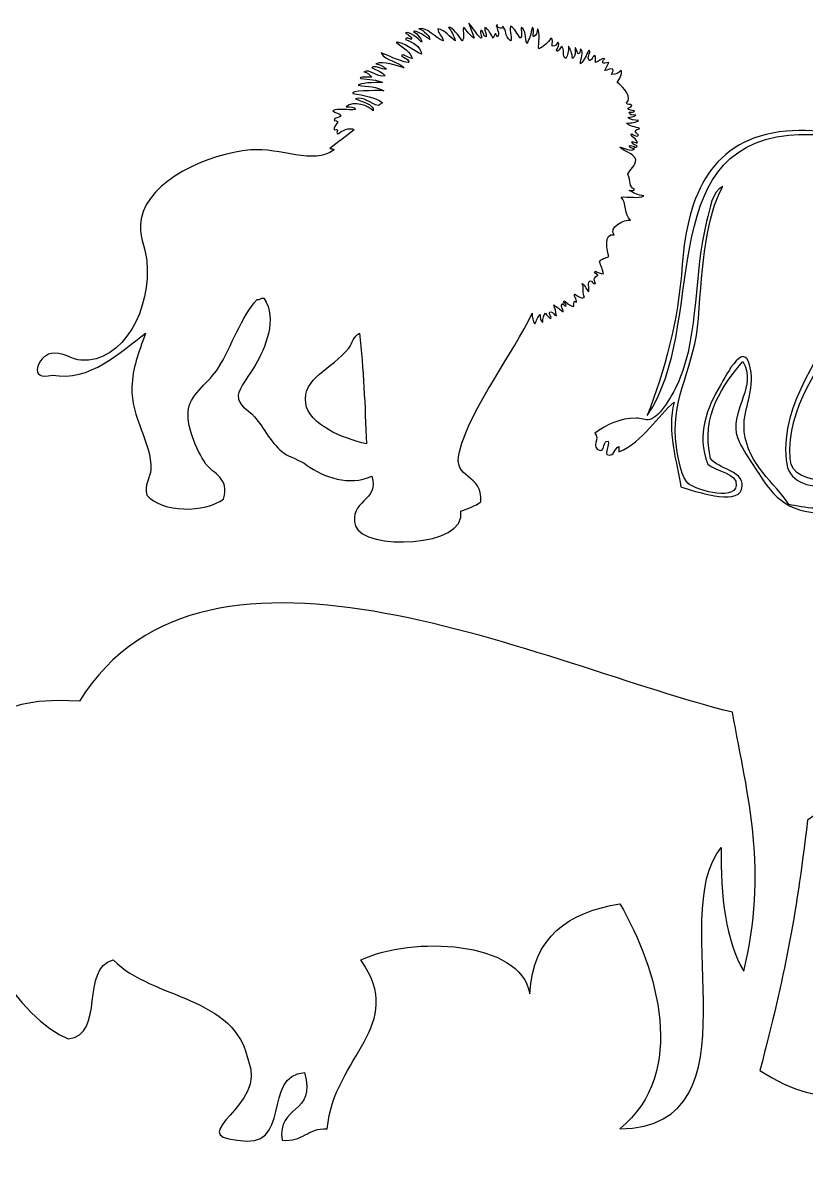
# Model space of a CAD drawing. Header units: centimetres. Extents: x -64 to 65, y -66 to 66.
# Drawn here: x -55.28 to -47.96, y -11.09 to -0.49 of the extents above; entities that cross this region are included whole.
import ezdxf

# ---------------------------------------------------------------- set-up
doc = ezdxf.new("R2010")
doc.units = ezdxf.units.CM
doc.header["$MEASUREMENT"] = 0
doc.layers.add('Layer 1', color=7, linetype='Continuous')

msp = doc.modelspace()

# ---------------------------------------------------------------- linework, layer by layer
at = {"layer": 'Layer 1'}
for points, knots in [([(-50.99682, -0.63357), (-50.97269, -0.63214), (-51.01161, -0.59142), (-50.99682, -0.55806), (-50.99682, -0.55806), (-50.96907, -0.56806), (-50.98047, -0.61722), (-50.9465, -0.621), (-50.9465, -0.621), (-50.94036, -0.58126), (-50.96917, -0.57655), (-50.95909, -0.53292), (-50.95909, -0.53292), (-50.92078, -0.55332), (-50.90551, -0.59676), (-50.88358, -0.63359), (-50.88358, -0.63359), (-50.86233, -0.60337), (-50.86797, -0.56146), (-50.84582, -0.621), (-50.84582, -0.621), (-50.80727, -0.59372), (-50.85789, -0.55014), (-50.84582, -0.50776), (-50.84582, -0.50776), (-50.87286, -0.54284), (-50.76047, -0.55242), (-50.7955, -0.52035), (-50.7955, -0.52035), (-50.74891, -0.563), (-50.78513, -0.60727), (-50.71999, -0.65875), (-50.71999, -0.65875), (-50.69964, -0.64166), (-50.73298, -0.57181), (-50.71999, -0.52035), (-50.71999, -0.52035), (-50.68036, -0.54781), (-50.65623, -0.59081), (-50.63188, -0.63359), (-50.63188, -0.63359), (-50.60349, -0.6242), (-50.62696, -0.563), (-50.61931, -0.53292), (-50.61931, -0.53292), (-50.57303, -0.55377), (-50.58722, -0.63505), (-50.56896, -0.68392), (-50.56896, -0.68392), (-50.54406, -0.64172), (-50.52761, -0.59108), (-50.51866, -0.53292), (-50.51866, -0.53292), (-50.49053, -0.53834), (-50.51355, -0.59496), (-50.50607, -0.621), (-50.50607, -0.621), (-50.47974, -0.60957), (-50.46771, -0.58385), (-50.46829, -0.54549), (-50.46829, -0.54549), (-50.43924, -0.58356), (-50.46387, -0.67524), (-50.45572, -0.73424), (-50.45572, -0.73424), (-50.40555, -0.71307), (-50.37325, -0.67413), (-50.34245, -0.63357), (-50.34245, -0.63357), (-50.31467, -0.63516), (-50.33713, -0.68694), (-50.32986, -0.70908), (-50.32986, -0.70908), (-50.29837, -0.71122), (-50.29049, -0.68977), (-50.27954, -0.67132), (-50.27954, -0.67132), (-50.25607, -0.67579), (-50.28107, -0.73546), (-50.29211, -0.74683), (-50.29211, -0.74683), (-50.28359, -0.77437), (-50.25031, -0.72296), (-50.24179, -0.70907), (-50.24179, -0.70907), (-50.21433, -0.73193), (-50.23922, -0.80718), (-50.20403, -0.82231), (-50.20403, -0.82231), (-50.18416, -0.79606), (-50.17794, -0.75614), (-50.17887, -0.70907), (-50.17887, -0.70907), (-50.15781, -0.73833), (-50.14601, -0.77688), (-50.14111, -0.82231), (-50.14111, -0.82231), (-50.11203, -0.80948), (-50.11507, -0.76445), (-50.11595, -0.72164), (-50.11595, -0.72164), (-50.10807, -0.71026), (-50.08391, -0.84999), (-50.06563, -0.73423), (-50.06563, -0.73423), (-50.0283, -0.76836), (-50.07275, -0.82713), (-50.06563, -0.87263), (-50.06563, -0.87263), (-50.03081, -0.84035), (-50.01353, -0.7905), (-49.99012, -0.74679), (-49.99012, -0.74679), (-49.95898, -0.75893), (-50.00745, -0.7951), (-49.99012, -0.83487), (-49.99012, -0.83487), (-49.9816, -0.86239), (-49.94829, -0.81103), (-49.9398, -0.79711), (-49.9398, -0.79711), (-49.91249, -0.79499), (-49.93408, -0.84177), (-49.92721, -0.86003), (-49.92721, -0.86003), (-49.89572, -0.84955), (-49.87779, -0.82553), (-49.8391, -0.82227), (-49.8391, -0.82227), (-49.8768, -0.86362), (-49.86193, -0.87855), (-49.80134, -0.86003), (-49.80134, -0.86003), (-49.81341, -0.88577), (-49.82703, -0.90982), (-49.8391, -0.93554), (-49.8391, -0.93554), (-49.80944, -0.93583), (-49.80206, -0.91387), (-49.76361, -0.92295), (-49.76361, -0.92295), (-49.75827, -0.94925), (-49.77221, -0.95629), (-49.77618, -0.9733), (-49.77618, -0.9733), (-49.7339, -0.97364), (-49.70961, -0.95594), (-49.68813, -0.93552), (-49.68813, -0.93552), (-49.66662, -0.95785), (-49.70787, -1.02423), (-49.72589, -1.04879), (-49.72589, -1.04879), (-49.65371, -1.092), (-49.58201, -1.19783), (-49.63778, -1.23754), (-49.63778, -1.23754), (-49.6359, -1.26082), (-49.59518, -1.24527), (-49.58746, -1.2627), (-49.58746, -1.2627), (-49.59669, -1.27442), (-49.61035, -1.28178), (-49.62522, -1.28786), (-49.62522, -1.28786), (-49.61456, -1.30657), (-49.58471, -1.30606), (-49.5623, -1.31302), (-49.5623, -1.31302), (-49.56619, -1.33011), (-49.59381, -1.32347), (-49.61262, -1.32561), (-49.61262, -1.32561), (-49.61077, -1.35313), (-49.58092, -1.35262), (-49.5497, -1.35077), (-49.5497, -1.35077), (-49.56243, -1.37162), (-49.60317, -1.36445), (-49.62521, -1.37593), (-49.62521, -1.37593), (-49.60195, -1.39461), (-49.56541, -1.40003), (-49.52454, -1.40109), (-49.52454, -1.40109), (-49.55081, -1.42099), (-49.59071, -1.42718), (-49.63778, -1.42623), (-49.63778, -1.42623), (-49.60968, -1.45687), (-49.55565, -1.46153), (-49.51194, -1.47658), (-49.51194, -1.47658), (-49.56287, -1.49182), (-49.56507, -1.50444), (-49.52453, -1.5395), (-49.52453, -1.5395), (-49.52863, -1.56633), (-49.5794, -1.53749), (-49.58742, -1.52691), (-49.58742, -1.52691), (-49.61607, -1.55234), (-49.52929, -1.56874), (-49.5371, -1.61499), (-49.5371, -1.61499), (-49.54832, -1.60523), (-49.56554, -1.60144), (-49.58742, -1.6024), (-49.58742, -1.6024), (-49.58393, -1.62828), (-49.55382, -1.62751), (-49.5371, -1.64016), (-49.5371, -1.64016), (-49.54869, -1.67448), (-49.57644, -1.62259), (-49.61261, -1.64016), (-49.61261, -1.64016), (-49.60433, -1.65707), (-49.5857, -1.66363), (-49.56229, -1.66532), (-49.56229, -1.66532), (-49.59875, -1.70093), (-49.65865, -1.65323), (-49.70072, -1.65275), (-49.70072, -1.65275), (-49.65323, -1.69331), (-49.5797, -1.70789), (-49.5497, -1.76599), (-49.5497, -1.76599), (-49.55494, -1.83206), (-49.60325, -1.85502), (-49.62521, -1.90439), (-49.62521, -1.90439), (-49.59544, -1.96789), (-49.6178, -2.0221), (-49.56229, -2.04279), (-49.56229, -2.04279), (-49.56618, -2.05988), (-49.5938, -2.05321), (-49.61261, -2.05538), (-49.61261, -2.05538), (-49.5725, -2.07816), (-49.53191, -2.10052), (-49.47421, -2.1057), (-49.47421, -2.1057), (-49.52059, -2.1348), (-49.62084, -2.11009), (-49.68815, -2.11829), (-49.68815, -2.11829), (-49.63611, -2.16692), (-49.65791, -2.28942), (-49.60004, -2.33221), (-49.60004, -2.33221), (-49.65743, -2.32049), (-49.81385, -2.40571), (-49.75104, -2.47064), (-49.75104, -2.47064), (-49.85253, -2.44537), (-49.82131, -2.62936), (-49.80139, -2.67196), (-49.80139, -2.67196), (-49.83269, -2.6868), (-49.87293, -2.69273), (-49.8895, -2.72228), (-49.8895, -2.72228), (-49.87452, -2.75765), (-49.86119, -2.79462), (-49.85172, -2.83552), (-49.85172, -2.83552), (-49.88114, -2.83139), (-49.90374, -2.82041), (-49.92723, -2.81036), (-49.92723, -2.81036), (-49.95715, -2.81406), (-49.91326, -2.84439), (-49.90207, -2.84812), (-49.90207, -2.84812), (-49.93813, -2.86177), (-49.94779, -2.88228), (-49.92723, -2.92363), (-49.92723, -2.92363), (-49.96157, -2.93278), (-49.95255, -2.89863), (-49.97755, -2.89847), (-49.97755, -2.89847), (-50.00594, -2.90784), (-49.98247, -2.96906), (-49.99014, -2.99914), (-49.99014, -2.99914), (-50.01895, -2.98184), (-50.01969, -2.93643), (-50.05306, -2.92363), (-50.05306, -2.92363), (-50.03001, -2.95091), (-50.05544, -3.02671), (-50.0279, -3.04947), (-50.0279, -3.04947), (-50.04137, -3.07418), (-50.10254, -3.04119), (-50.11598, -3.02431), (-50.11598, -3.02431), (-50.14225, -3.03159), (-50.09783, -3.07186), (-50.10339, -3.09982), (-50.10339, -3.09982), (-50.13088, -3.0727), (-50.1304, -3.10302), (-50.12855, -3.13758), (-50.12855, -3.13758), (-50.17001, -3.13292), (-50.19142, -3.10818), (-50.21663, -3.08728), (-50.21663, -3.08728), (-50.25378, -3.09821), (-50.18742, -3.10609), (-50.20404, -3.13758), (-50.20404, -3.13758), (-50.21523, -3.13202), (-50.22656, -3.12655), (-50.2292, -3.11242), (-50.2292, -3.11242), (-50.26463, -3.12512), (-50.22573, -3.16589), (-50.2292, -3.18793), (-50.2292, -3.18793), (-50.2592, -3.16758), (-50.28468, -3.14274), (-50.31731, -3.12501), (-50.31731, -3.12501), (-50.3049, -3.15456), (-50.29524, -3.18684), (-50.29212, -3.22568), (-50.29212, -3.22568), (-50.31778, -3.22198), (-50.31681, -3.19163), (-50.34244, -3.18792), (-50.34244, -3.18792), (-50.37935, -3.19858), (-50.33493, -3.22843), (-50.34244, -3.25084), (-50.34244, -3.25084), (-50.36464, -3.23949), (-50.38141, -3.22271), (-50.39276, -3.20052), (-50.39276, -3.20052), (-50.41223, -3.2188), (-50.41919, -3.2496), (-50.41795, -3.28863), (-50.41795, -3.28863), (-50.43994, -3.27704), (-50.4457, -3.24929), (-50.44311, -3.21312), (-50.44311, -3.21312), (-50.46893, -3.23347), (-50.47486, -3.27366), (-50.49346, -3.30117), (-50.49346, -3.30117), (-50.51217, -3.27791), (-50.51756, -3.2414), (-50.51865, -3.2005), (-50.51865, -3.2005), (-50.68941, -3.57692), (-51.086, -4.06704), (-51.19815, -4.49661), (-51.19815, -4.49661), (-51.26541, -4.75413), (-50.97548, -4.69968), (-50.99683, -4.9622), (-50.99683, -4.9622), (-51.04808, -5.00329), (-51.11849, -5.02514), (-51.18558, -5.05031), (-51.18558, -5.05031), (-51.12219, -5.39244), (-52.09826, -5.41702), (-52.16713, -5.18874), (-52.16713, -5.18874), (-52.23894, -4.95069), (-51.93612, -4.95723), (-52.01611, -4.72313), (-52.01611, -4.72313), (-52.22275, -4.82211), (-52.47249, -4.73017), (-52.62015, -4.62243), (-52.62015, -4.62243), (-52.69527, -4.56763), (-52.7775, -4.547), (-52.83407, -4.50919), (-52.83407, -4.50919), (-52.94739, -4.43344), (-53.02306, -4.26987), (-53.1109, -4.16941), (-53.1109, -4.16941), (-53.17993, -4.09051), (-53.26417, -4.07281), (-53.2619, -3.96809), (-53.2619, -3.96809), (-53.26052, -3.90443), (-53.14969, -3.76793), (-53.09831, -3.67869), (-53.09831, -3.67869), (-53.01901, -3.54092), (-52.88887, -3.25329), (-53.0228, -3.06208), (-53.0228, -3.06208), (-53.05836, -3.05163), (-53.0554, -3.07975), (-53.08572, -3.07465), (-53.08572, -3.07465), (-53.23756, -3.23255), (-53.32099, -3.50902), (-53.45063, -3.71642), (-53.45063, -3.71642), (-53.5268, -3.83826), (-53.70188, -3.95208), (-53.72746, -4.09393), (-53.72746, -4.09393), (-53.7531, -4.23583), (-53.65872, -4.47768), (-53.56384, -4.60987), (-53.56384, -4.60987), (-53.49632, -4.70404), (-53.34162, -4.73687), (-53.40025, -4.93705), (-53.40025, -4.93705), (-53.57361, -5.06791), (-53.97458, -5.06633), (-54.11751, -4.89929), (-54.11751, -4.89929), (-54.14357, -4.81338), (-54.08317, -4.73866), (-54.07975, -4.66021), (-54.07975, -4.66021), (-54.06906, -4.41232), (-54.2662, -4.171), (-54.25594, -3.89257), (-54.25594, -3.89257), (-54.24906, -3.70651), (-54.19524, -3.58459), (-54.1301, -3.38925), (-54.1301, -3.38925), (-54.35825, -3.56178), (-54.65252, -3.84783), (-54.99836, -3.77933), (-54.99836, -3.77933), (-55.23418, -3.84029), (-55.13092, -3.60097), (-55.01093, -3.57801), (-55.01093, -3.57801), (-54.91587, -3.55983), (-54.80008, -3.63654), (-54.7341, -3.64093), (-54.7341, -3.64093), (-54.33384, -3.66768), (-54.06941, -3.15306), (-54.11749, -2.70976), (-54.11749, -2.70976), (-54.13231, -2.57347), (-54.19721, -2.47709), (-54.16784, -2.31966), (-54.16784, -2.31966), (-54.10085, -1.96054), (-53.5439, -1.71268), (-53.14856, -1.67789), (-53.14856, -1.67789), (-52.86268, -1.65275), (-52.56288, -1.82135), (-52.36838, -1.67789), (-52.36838, -1.67789), (-52.37042, -1.66315), (-52.39132, -1.66728), (-52.40614, -1.6653), (-52.40614, -1.6653), (-52.3346, -1.60262), (-52.2512, -1.55182), (-52.17963, -1.48914), (-52.17963, -1.48914), (-52.22109, -1.46083), (-52.30219, -1.50038), (-52.33063, -1.5269), (-52.33063, -1.5269), (-52.36524, -1.51566), (-52.30134, -1.47581), (-52.36839, -1.48914), (-52.36839, -1.48914), (-52.37432, -1.44411), (-52.29169, -1.40921), (-52.36839, -1.40106), (-52.36839, -1.40106), (-52.36712, -1.36878), (-52.32151, -1.38082), (-52.30547, -1.36328), (-52.30547, -1.36328), (-52.31558, -1.33148), (-52.35728, -1.33121), (-52.38098, -1.31298), (-52.38098, -1.31298), (-52.3346, -1.28385), (-52.23437, -1.30859), (-52.16706, -1.30039), (-52.16706, -1.30039), (-52.1792, -1.27478), (-52.21537, -1.27322), (-52.25514, -1.2752), (-52.25514, -1.2752), (-52.18778, -1.21109), (-52.04144, -1.26589), (-52.00347, -1.31298), (-52.00347, -1.31298), (-51.98741, -1.2516), (-52.10975, -1.22879), (-52.16706, -1.19971), (-52.16706, -1.19971), (-52.09784, -1.17272), (-52.024, -1.2494), (-51.95312, -1.26265), (-51.95312, -1.26265), (-51.93661, -1.2582), (-51.93333, -1.24053), (-51.91536, -1.23749), (-51.91536, -1.23749), (-51.98071, -1.18116), (-52.09149, -1.17031), (-52.19222, -1.14938), (-52.19222, -1.14938), (-52.22789, -1.1252), (-51.98854, -1.12112), (-51.90279, -1.12424), (-51.90279, -1.12424), (-51.96378, -1.08876), (-52.05538, -1.08386), (-52.14189, -1.07389), (-52.14189, -1.07389), (-52.1298, -1.05209), (-51.99401, -1.04582), (-51.91535, -1.04875), (-51.91535, -1.04875), (-51.96549, -1.01917), (-52.04566, -1.01962), (-52.11667, -1.01094), (-52.11667, -1.01094), (-52.15027, -0.98866), (-52.04296, -1.00179), (-52.016, -0.99837), (-52.016, -0.99837), (-52.03256, -0.973), (-52.05735, -0.95582), (-52.09151, -0.94805), (-52.09151, -0.94805), (-52.02902, -0.91532), (-51.97867, -1.00274), (-51.89019, -0.98583), (-51.89019, -0.98583), (-51.91966, -0.94818), (-51.97097, -0.93238), (-52.016, -0.91032), (-52.016, -0.91032), (-51.98563, -0.88077), (-51.92517, -0.92789), (-51.8776, -0.92289), (-51.8776, -0.92289), (-51.90393, -0.89887), (-51.93769, -0.88233), (-51.97827, -0.87257), (-51.97827, -0.87257), (-51.89934, -0.84421), (-51.79023, -0.89408), (-51.71403, -0.91035), (-51.71403, -0.91035), (-51.76795, -0.84685), (-51.88969, -0.85108), (-51.92797, -0.77192), (-51.92797, -0.77192), (-51.8764, -0.78351), (-51.77126, -0.84997), (-51.67627, -0.86), (-51.67627, -0.86), (-51.64867, -0.83965), (-51.72252, -0.81481), (-51.73919, -0.79708), (-51.73919, -0.79708), (-51.72173, -0.77237), (-51.67418, -0.82351), (-51.63852, -0.82224), (-51.63852, -0.82224), (-51.64164, -0.77477), (-51.73777, -0.71196), (-51.78952, -0.67124), (-51.78952, -0.67124), (-51.71917, -0.6682), (-51.62688, -0.75173), (-51.55044, -0.78451), (-51.55044, -0.78451), (-51.56555, -0.70312), (-51.6327, -0.67381), (-51.70144, -0.64608), (-51.70144, -0.64608), (-51.69956, -0.61475), (-51.65884, -0.6424), (-51.65112, -0.64608), (-51.65112, -0.64608), (-51.62686, -0.63306), (-51.68411, -0.59618), (-51.70144, -0.58319), (-51.70144, -0.58319), (-51.65662, -0.56808), (-51.58701, -0.63624), (-51.55044, -0.67124), (-51.55044, -0.67124), (-51.54009, -0.65187), (-51.59449, -0.58993), (-51.62595, -0.57057), (-51.62595, -0.57057), (-51.58899, -0.55917), (-51.51617, -0.61984), (-51.47495, -0.64608), (-51.47495, -0.64608), (-51.46796, -0.62179), (-51.53043, -0.55935), (-51.57562, -0.54541), (-51.57562, -0.54541), (-51.49574, -0.52866), (-51.42716, -0.63169), (-51.34911, -0.65865), (-51.34911, -0.65865), (-51.35668, -0.61171), (-51.39642, -0.59692), (-51.39943, -0.54541), (-51.39943, -0.54541), (-51.32484, -0.56311), (-51.29132, -0.62187), (-51.23584, -0.65865), (-51.23584, -0.65865), (-51.24976, -0.60965), (-51.27063, -0.56763), (-51.29876, -0.53281), (-51.29876, -0.53281), (-51.26095, -0.52892), (-51.20295, -0.61293), (-51.17292, -0.65865), (-51.17292, -0.65865), (-51.14421, -0.64121), (-51.16821, -0.57102), (-51.1603, -0.53281), (-51.1603, -0.53281), (-51.12231, -0.56194), (-51.10487, -0.61163), (-51.05963, -0.63348), (-51.05963, -0.63348), (-51.07654, -0.58744), (-51.09503, -0.54305), (-51.10998, -0.49505), (-51.10998, -0.49505), (-51.06749, -0.53644), (-51.04257, -0.59544), (-50.99682, -0.63357)], [0, 0, 0, 0, 0.00606061, 0.00606061, 0.00606061, 0.00606061, 0.01212121, 0.01212121, 0.01212121, 0.01212121, 0.01818182, 0.01818182, 0.01818182, 0.01818182, 0.02424242, 0.02424242, 0.02424242, 0.02424242, 0.03030303, 0.03030303, 0.03030303, 0.03030303, 0.03636364, 0.03636364, 0.03636364, 0.03636364, 0.04242424, 0.04242424, 0.04242424, 0.04242424, 0.04848485, 0.04848485, 0.04848485, 0.04848485, 0.05454545, 0.05454545, 0.05454545, 0.05454545, 0.06060606, 0.06060606, 0.06060606, 0.06060606, 0.06666667, 0.06666667, 0.06666667, 0.06666667, 0.07272727, 0.07272727, 0.07272727, 0.07272727, 0.07878788, 0.07878788, 0.07878788, 0.07878788, 0.08484848, 0.08484848, 0.08484848, 0.08484848, 0.09090909, 0.09090909, 0.09090909, 0.09090909, 0.0969697, 0.0969697, 0.0969697, 0.0969697, 0.1030303, 0.1030303, 0.1030303, 0.1030303, 0.10909091, 0.10909091, 0.10909091, 0.10909091, 0.11515152, 0.11515152, 0.11515152, 0.11515152, 0.12121212, 0.12121212, 0.12121212, 0.12121212, 0.12727273, 0.12727273, 0.12727273, 0.12727273, 0.13333333, 0.13333333, 0.13333333, 0.13333333, 0.13939394, 0.13939394, 0.13939394, 0.13939394, 0.14545455, 0.14545455, 0.14545455, 0.14545455, 0.15151515, 0.15151515, 0.15151515, 0.15151515, 0.15757576, 0.15757576, 0.15757576, 0.15757576, 0.16363636, 0.16363636, 0.16363636, 0.16363636, 0.16969697, 0.16969697, 0.16969697, 0.16969697, 0.17575758, 0.17575758, 0.17575758, 0.17575758, 0.18181818, 0.18181818, 0.18181818, 0.18181818, 0.18787879, 0.18787879, 0.18787879, 0.18787879, 0.19393939, 0.19393939, 0.19393939, 0.19393939, 0.2, 0.2, 0.2, 0.2, 0.20606061, 0.20606061, 0.20606061, 0.20606061, 0.21212121, 0.21212121, 0.21212121, 0.21212121, 0.21818182, 0.21818182, 0.21818182, 0.21818182, 0.22424242, 0.22424242, 0.22424242, 0.22424242, 0.23030303, 0.23030303, 0.23030303, 0.23030303, 0.23636364, 0.23636364, 0.23636364, 0.23636364, 0.24242424, 0.24242424, 0.24242424, 0.24242424, 0.24848485, 0.24848485, 0.24848485, 0.24848485, 0.25454545, 0.25454545, 0.25454545, 0.25454545, 0.26060606, 0.26060606, 0.26060606, 0.26060606, 0.26666667, 0.26666667, 0.26666667, 0.26666667, 0.27272727, 0.27272727, 0.27272727, 0.27272727, 0.27878788, 0.27878788, 0.27878788, 0.27878788, 0.28484848, 0.28484848, 0.28484848, 0.28484848, 0.29090909, 0.29090909, 0.29090909, 0.29090909, 0.2969697, 0.2969697, 0.2969697, 0.2969697, 0.3030303, 0.3030303, 0.3030303, 0.3030303, 0.30909091, 0.30909091, 0.30909091, 0.30909091, 0.31515152, 0.31515152, 0.31515152, 0.31515152, 0.32121212, 0.32121212, 0.32121212, 0.32121212, 0.32727273, 0.32727273, 0.32727273, 0.32727273, 0.33333333, 0.33333333, 0.33333333, 0.33333333, 0.33939394, 0.33939394, 0.33939394, 0.33939394, 0.34545455, 0.34545455, 0.34545455, 0.34545455, 0.35151515, 0.35151515, 0.35151515, 0.35151515, 0.35757576, 0.35757576, 0.35757576, 0.35757576, 0.36363636, 0.36363636, 0.36363636, 0.36363636, 0.36969697, 0.36969697, 0.36969697, 0.36969697, 0.37575758, 0.37575758, 0.37575758, 0.37575758, 0.38181818, 0.38181818, 0.38181818, 0.38181818, 0.38787879, 0.38787879, 0.38787879, 0.38787879, 0.39393939, 0.39393939, 0.39393939, 0.39393939, 0.4, 0.4, 0.4, 0.4, 0.40606061, 0.40606061, 0.40606061, 0.40606061, 0.41212121, 0.41212121, 0.41212121, 0.41212121, 0.41818182, 0.41818182, 0.41818182, 0.41818182, 0.42424242, 0.42424242, 0.42424242, 0.42424242, 0.43030303, 0.43030303, 0.43030303, 0.43030303, 0.43636364, 0.43636364, 0.43636364, 0.43636364, 0.44242424, 0.44242424, 0.44242424, 0.44242424, 0.44848485, 0.44848485, 0.44848485, 0.44848485, 0.45454545, 0.45454545, 0.45454545, 0.45454545, 0.46060606, 0.46060606, 0.46060606, 0.46060606, 0.46666667, 0.46666667, 0.46666667, 0.46666667, 0.47272727, 0.47272727, 0.47272727, 0.47272727, 0.47878788, 0.47878788, 0.47878788, 0.47878788, 0.48484848, 0.48484848, 0.48484848, 0.48484848, 0.49090909, 0.49090909, 0.49090909, 0.49090909, 0.4969697, 0.4969697, 0.4969697, 0.4969697, 0.5030303, 0.5030303, 0.5030303, 0.5030303, 0.50909091, 0.50909091, 0.50909091, 0.50909091, 0.51515152, 0.51515152, 0.51515152, 0.51515152, 0.52121212, 0.52121212, 0.52121212, 0.52121212, 0.52727273, 0.52727273, 0.52727273, 0.52727273, 0.53333333, 0.53333333, 0.53333333, 0.53333333, 0.53939394, 0.53939394, 0.53939394, 0.53939394, 0.54545455, 0.54545455, 0.54545455, 0.54545455, 0.55151515, 0.55151515, 0.55151515, 0.55151515, 0.55757576, 0.55757576, 0.55757576, 0.55757576, 0.56363636, 0.56363636, 0.56363636, 0.56363636, 0.56969697, 0.56969697, 0.56969697, 0.56969697, 0.57575758, 0.57575758, 0.57575758, 0.57575758, 0.58181818, 0.58181818, 0.58181818, 0.58181818, 0.58787879, 0.58787879, 0.58787879, 0.58787879, 0.59393939, 0.59393939, 0.59393939, 0.59393939, 0.6, 0.6, 0.6, 0.6, 0.60606061, 0.60606061, 0.60606061, 0.60606061, 0.61212121, 0.61212121, 0.61212121, 0.61212121, 0.61818182, 0.61818182, 0.61818182, 0.61818182, 0.62424242, 0.62424242, 0.62424242, 0.62424242, 0.63030303, 0.63030303, 0.63030303, 0.63030303, 0.63636364, 0.63636364, 0.63636364, 0.63636364, 0.64242424, 0.64242424, 0.64242424, 0.64242424, 0.64848485, 0.64848485, 0.64848485, 0.64848485, 0.65454545, 0.65454545, 0.65454545, 0.65454545, 0.66060606, 0.66060606, 0.66060606, 0.66060606, 0.66666667, 0.66666667, 0.66666667, 0.66666667, 0.67272727, 0.67272727, 0.67272727, 0.67272727, 0.67878788, 0.67878788, 0.67878788, 0.67878788, 0.68484848, 0.68484848, 0.68484848, 0.68484848, 0.69090909, 0.69090909, 0.69090909, 0.69090909, 0.6969697, 0.6969697, 0.6969697, 0.6969697, 0.7030303, 0.7030303, 0.7030303, 0.7030303, 0.70909091, 0.70909091, 0.70909091, 0.70909091, 0.71515152, 0.71515152, 0.71515152, 0.71515152, 0.72121212, 0.72121212, 0.72121212, 0.72121212, 0.72727273, 0.72727273, 0.72727273, 0.72727273, 0.73333333, 0.73333333, 0.73333333, 0.73333333, 0.73939394, 0.73939394, 0.73939394, 0.73939394, 0.74545455, 0.74545455, 0.74545455, 0.74545455, 0.75151515, 0.75151515, 0.75151515, 0.75151515, 0.75757576, 0.75757576, 0.75757576, 0.75757576, 0.76363636, 0.76363636, 0.76363636, 0.76363636, 0.76969697, 0.76969697, 0.76969697, 0.76969697, 0.77575758, 0.77575758, 0.77575758, 0.77575758, 0.78181818, 0.78181818, 0.78181818, 0.78181818, 0.78787879, 0.78787879, 0.78787879, 0.78787879, 0.79393939, 0.79393939, 0.79393939, 0.79393939, 0.8, 0.8, 0.8, 0.8, 0.80606061, 0.80606061, 0.80606061, 0.80606061, 0.81212121, 0.81212121, 0.81212121, 0.81212121, 0.81818182, 0.81818182, 0.81818182, 0.81818182, 0.82424242, 0.82424242, 0.82424242, 0.82424242, 0.83030303, 0.83030303, 0.83030303, 0.83030303, 0.83636364, 0.83636364, 0.83636364, 0.83636364, 0.84242424, 0.84242424, 0.84242424, 0.84242424, 0.84848485, 0.84848485, 0.84848485, 0.84848485, 0.85454545, 0.85454545, 0.85454545, 0.85454545, 0.86060606, 0.86060606, 0.86060606, 0.86060606, 0.86666667, 0.86666667, 0.86666667, 0.86666667, 0.87272727, 0.87272727, 0.87272727, 0.87272727, 0.87878788, 0.87878788, 0.87878788, 0.87878788, 0.88484848, 0.88484848, 0.88484848, 0.88484848, 0.89090909, 0.89090909, 0.89090909, 0.89090909, 0.8969697, 0.8969697, 0.8969697, 0.8969697, 0.9030303, 0.9030303, 0.9030303, 0.9030303, 0.90909091, 0.90909091, 0.90909091, 0.90909091, 0.91515152, 0.91515152, 0.91515152, 0.91515152, 0.92121212, 0.92121212, 0.92121212, 0.92121212, 0.92727273, 0.92727273, 0.92727273, 0.92727273, 0.93333333, 0.93333333, 0.93333333, 0.93333333, 0.93939394, 0.93939394, 0.93939394, 0.93939394, 0.94545455, 0.94545455, 0.94545455, 0.94545455, 0.95151515, 0.95151515, 0.95151515, 0.95151515, 0.95757576, 0.95757576, 0.95757576, 0.95757576, 0.96363636, 0.96363636, 0.96363636, 0.96363636, 0.96969697, 0.96969697, 0.96969697, 0.96969697, 0.97575758, 0.97575758, 0.97575758, 0.97575758, 0.98181818, 0.98181818, 0.98181818, 0.98181818, 0.98787879, 0.98787879, 0.98787879, 0.98787879, 1, 1, 1, 1]), ([(-44.25884, -0.49514), (-44.20344, -0.4945), (-44.16179, -0.61598), (-44.09525, -0.64616), (-44.09525, -0.64616), (-44.11459, -0.59835), (-44.13168, -0.54834), (-44.1456, -0.49514), (-44.1456, -0.49514), (-44.0413, -0.52927), (-44.02778, -0.65418), (-43.91906, -0.68389), (-43.91906, -0.68389), (-43.87929, -0.68172), (-43.88493, -0.63412), (-43.88133, -0.59584), (-43.88133, -0.59584), (-43.84876, -0.65741), (-43.81034, -0.64786), (-43.79322, -0.73422), (-43.79322, -0.73422), (-43.73827, -0.74306), (-43.72234, -0.71282), (-43.66736, -0.72165), (-43.66736, -0.72165), (-43.66323, -0.76774), (-43.68136, -0.79155), (-43.69255, -0.82232), (-43.69255, -0.82232), (-43.61029, -0.83785), (-43.58709, -0.74011), (-43.51636, -0.78456), (-43.51636, -0.78456), (-43.49538, -0.88103), (-43.61436, -0.83756), (-43.61706, -0.91037), (-43.61706, -0.91037), (-43.57769, -0.92974), (-43.51964, -0.93043), (-43.46604, -0.93556), (-43.46604, -0.93556), (-43.55759, -0.99192), (-43.41587, -1.056), (-43.39053, -1.11172), (-43.39053, -1.11172), (-43.43104, -1.12151), (-43.4276, -1.1753), (-43.47861, -1.17464), (-43.47861, -1.17464), (-43.48144, -1.22941), (-43.3877, -1.23504), (-43.42831, -1.28788), (-43.42831, -1.28788), (-43.49205, -1.33275), (-43.53436, -1.23393), (-43.59188, -1.27529), (-43.59188, -1.27529), (-43.64384, -1.41552), (-43.54447, -1.47074), (-43.50383, -1.57731), (-43.50383, -1.57731), (-43.481, -1.63726), (-43.50216, -1.70762), (-43.42832, -1.71571), (-43.42832, -1.71571), (-43.47325, -1.76931), (-43.4252, -1.86845), (-43.44091, -1.96738), (-43.44091, -1.96738), (-43.34468, -2.01379), (-43.33079, -2.14251), (-43.27729, -2.23165), (-43.27729, -2.23165), (-43.3025, -2.31968), (-43.40739, -2.32804), (-43.42831, -2.42043), (-43.42831, -2.42043), (-43.38664, -2.48779), (-43.30549, -2.51573), (-43.22699, -2.54627), (-43.22699, -2.54627), (-43.27943, -2.56894), (-43.37992, -2.53172), (-43.44091, -2.52108), (-43.44091, -2.52108), (-43.43543, -2.55786), (-43.35735, -2.63025), (-43.31505, -2.67208), (-43.31505, -2.67208), (-43.35191, -2.67504), (-43.41739, -2.59853), (-43.46605, -2.57141), (-43.46605, -2.57141), (-43.4424, -2.64425), (-43.40125, -2.69955), (-43.3654, -2.76016), (-43.3654, -2.76016), (-43.41101, -2.75524), (-43.45533, -2.64057), (-43.51637, -2.60916), (-43.51637, -2.60916), (-43.55391, -2.63038), (-43.55272, -2.69028), (-43.55415, -2.74759), (-43.55415, -2.74759), (-43.59371, -2.77958), (-43.68591, -2.82514), (-43.71774, -2.8231), (-43.71774, -2.8231), (-43.76243, -2.82162), (-43.76838, -2.78145), (-43.76806, -2.73499), (-43.76806, -2.73499), (-43.8015, -2.74351), (-43.83214, -2.75481), (-43.85614, -2.77275), (-43.85614, -2.77275), (-43.8708, -2.7287), (-43.87617, -2.6753), (-43.93165, -2.67208), (-43.93165, -2.67208), (-43.95774, -2.71314), (-43.99052, -2.74746), (-44.00716, -2.79794), (-44.00716, -2.79794), (-44.03325, -2.7409), (-44.13778, -2.87851), (-44.14556, -2.79794), (-44.14556, -2.79794), (-44.16773, -2.80932), (-44.18453, -2.82607), (-44.19586, -2.84824), (-44.19586, -2.84824), (-44.21062, -2.8462), (-44.20647, -2.82533), (-44.20848, -2.81051), (-44.20848, -2.81051), (-44.22295, -2.79686), (-44.27984, -2.84758), (-44.29656, -2.8734), (-44.29656, -2.8734), (-44.33029, -2.85684), (-44.31746, -2.79365), (-44.33429, -2.76016), (-44.33429, -2.76016), (-44.35559, -2.78503), (-44.34807, -2.83871), (-44.35948, -2.8734), (-44.35948, -2.8734), (-44.4197, -2.84139), (-44.44184, -2.77122), (-44.49788, -2.735), (-44.49788, -2.735), (-44.48539, -2.76866), (-44.47198, -2.80136), (-44.47272, -2.84824), (-44.47272, -2.84824), (-44.49132, -2.8417), (-44.50442, -2.82961), (-44.52302, -2.8231), (-44.52302, -2.8231), (-44.49611, -3.04718), (-44.62391, -3.1165), (-44.68664, -3.25093), (-44.68664, -3.25093), (-44.70032, -3.24781), (-44.69519, -3.22593), (-44.7118, -3.22577), (-44.7118, -3.22577), (-44.72939, -3.27945), (-44.73961, -3.3406), (-44.76212, -3.38936), (-44.76212, -3.38936), (-44.7907, -3.37597), (-44.76694, -3.31028), (-44.77471, -3.27612), (-44.77471, -3.27612), (-44.81464, -3.32851), (-44.81405, -3.42132), (-44.82503, -3.50263), (-44.82503, -3.50263), (-44.85937, -3.51181), (-44.85035, -3.47765), (-44.87538, -3.47747), (-44.87538, -3.47747), (-44.93216, -3.81505), (-44.90946, -4.27926), (-44.86279, -4.62256), (-44.86279, -4.62256), (-44.68446, -4.59795), (-44.52566, -4.71064), (-44.61109, -4.89942), (-44.61109, -4.89942), (-44.74978, -4.97848), (-45.15412, -5.01264), (-45.2277, -4.82391), (-45.2277, -4.82391), (-45.26622, -4.72504), (-45.22749, -4.59637), (-45.24029, -4.459), (-45.24029, -4.459), (-45.26394, -4.20495), (-45.43267, -3.95251), (-45.42904, -3.75431), (-45.42904, -3.75431), (-45.67703, -3.86128), (-45.65312, -4.45135), (-45.80657, -4.68548), (-45.80657, -4.68548), (-45.64867, -4.72895), (-45.49547, -4.77705), (-45.52974, -5.01264), (-45.52974, -5.01264), (-45.54519, -5.01814), (-45.55556, -5.02875), (-45.55488, -5.05042), (-45.55488, -5.05042), (-45.80327, -5.14107), (-46.11569, -5.04153), (-46.1589, -4.83648), (-46.1589, -4.83648), (-46.18964, -4.69046), (-46.11016, -4.52967), (-46.09598, -4.3457), (-46.09598, -4.3457), (-46.07526, -4.0767), (-46.11191, -3.8036), (-46.09598, -3.56555), (-46.09598, -3.56555), (-46.12381, -3.57116), (-46.12747, -3.63119), (-46.1463, -3.57812), (-46.1463, -3.57812), (-46.1822, -3.62191), (-46.19885, -3.68493), (-46.22181, -3.74174), (-46.22181, -3.74174), (-46.25094, -3.69533), (-46.2262, -3.59511), (-46.2344, -3.5278), (-46.2344, -3.5278), (-46.26824, -3.56529), (-46.28314, -3.6217), (-46.30991, -3.66623), (-46.30991, -3.66623), (-46.32272, -3.61532), (-46.30121, -3.49057), (-46.30991, -3.40199), (-46.30991, -3.40199), (-46.32851, -3.44387), (-46.36971, -3.44956), (-46.36021, -3.3768), (-46.36021, -3.3768), (-46.482, -3.38929), (-46.67186, -3.33365), (-46.67483, -3.46488), (-46.67483, -3.46488), (-46.69983, -3.46469), (-46.69084, -3.43054), (-46.72515, -3.43972), (-46.72515, -3.43972), (-46.75036, -3.48597), (-46.72626, -3.52433), (-46.72515, -3.57812), (-46.72515, -3.57812), (-46.75312, -3.56836), (-46.77423, -3.55171), (-46.81323, -3.55296), (-46.81323, -3.55296), (-46.83196, -3.57198), (-46.83352, -3.60821), (-46.83842, -3.64104), (-46.83842, -3.64104), (-46.87962, -3.61937), (-46.89787, -3.57466), (-46.93907, -3.55296), (-46.93907, -3.55296), (-46.95711, -3.56849), (-46.96288, -3.59625), (-46.96426, -3.62847), (-46.96426, -3.62847), (-47.00389, -3.60939), (-47.00614, -3.55293), (-47.02715, -3.51525), (-47.02715, -3.51525), (-47.05789, -3.5516), (-47.05509, -3.62159), (-47.06491, -3.67884), (-47.06491, -3.67884), (-47.08975, -3.64915), (-47.09457, -3.59941), (-47.10269, -3.55298), (-47.10269, -3.55298), (-47.13148, -3.57452), (-47.10729, -3.64905), (-47.11528, -3.69141), (-47.11528, -3.69141), (-47.15171, -3.67334), (-47.17645, -3.70517), (-47.1656, -3.62847), (-47.1656, -3.62847), (-47.1973, -3.64707), (-47.21759, -3.67715), (-47.22852, -3.71658), (-47.22852, -3.71658), (-47.26162, -3.65371), (-47.21704, -3.56058), (-47.20333, -3.50264), (-47.20333, -3.50264), (-47.21883, -3.50814), (-47.22921, -3.51875), (-47.22852, -3.54042), (-47.22852, -3.54042), (-47.2563, -3.53881), (-47.23384, -3.48703), (-47.24111, -3.46491), (-47.24111, -3.46491), (-47.29239, -3.47655), (-47.28331, -3.54854), (-47.30403, -3.59077), (-47.30403, -3.59077), (-47.32782, -3.56003), (-47.33104, -3.5087), (-47.32919, -3.45234), (-47.32919, -3.45234), (-47.3607, -3.42982), (-47.38367, -3.52325), (-47.40468, -3.55301), (-47.40468, -3.55301), (-47.41217, -3.54875), (-47.40799, -3.4498), (-47.39211, -3.42717), (-47.39211, -3.42717), (-47.43188, -3.45868), (-47.4487, -3.51319), (-47.46762, -3.5656), (-47.46762, -3.5656), (-47.48082, -3.49046), (-47.51239, -3.54105), (-47.53054, -3.59076), (-47.53054, -3.59076), (-47.53813, -3.49908), (-47.47133, -3.37325), (-47.41727, -3.30133), (-47.41727, -3.30133), (-47.44317, -3.28442), (-47.48241, -3.36158), (-47.51797, -3.37684), (-47.51797, -3.37684), (-47.53668, -3.35776), (-47.53824, -3.32159), (-47.54313, -3.28876), (-47.54313, -3.28876), (-47.5812, -3.33038), (-47.5666, -3.4247), (-47.63124, -3.43976), (-47.63124, -3.43976), (-47.62703, -3.38946), (-47.65365, -3.36991), (-47.64381, -3.31392), (-47.64381, -3.31392), (-47.80129, -3.68756), (-48.14813, -4.07783), (-48.10942, -4.55971), (-48.10942, -4.55971), (-48.08413, -4.87446), (-47.51477, -4.67155), (-47.56832, -4.96238), (-47.56832, -4.96238), (-47.5774, -5.01167), (-47.60549, -5.01083), (-47.64383, -5.05049), (-47.64383, -5.05049), (-48.06539, -5.1087), (-48.23105, -4.96603), (-48.38628, -4.72331), (-48.38628, -4.72331), (-48.46423, -4.60144), (-48.59533, -4.42113), (-48.61282, -4.32064), (-48.61282, -4.32064), (-48.6533, -4.08749), (-48.41653, -3.87871), (-48.5499, -3.65368), (-48.5499, -3.65368), (-48.73037, -3.8631), (-48.94934, -4.15477), (-48.8519, -4.55972), (-48.8519, -4.55972), (-48.79068, -4.65849), (-48.50683, -4.67386), (-48.5625, -4.84915), (-48.5625, -4.84915), (-48.60867, -4.99464), (-49.00263, -4.86526), (-49.12873, -4.82396), (-49.12873, -4.82396), (-49.16649, -4.58504), (-49.26459, -4.30027), (-49.19165, -4.03119), (-49.19165, -4.03119), (-49.34304, -4.15668), (-49.48224, -4.4033), (-49.70759, -4.49678), (-49.70759, -4.49678), (-49.70759, -4.48003), (-49.70759, -4.46323), (-49.70759, -4.44646), (-49.70759, -4.44646), (-49.75823, -4.45874), (-49.73516, -4.54475), (-49.82083, -4.52197), (-49.82083, -4.52197), (-49.82964, -4.46704), (-49.7994, -4.45109), (-49.80824, -4.39616), (-49.80824, -4.39616), (-49.86497, -4.39396), (-49.83163, -4.48183), (-49.88375, -4.48424), (-49.88375, -4.48424), (-49.97778, -4.45529), (-49.87766, -4.36968), (-49.9341, -4.32065), (-49.9341, -4.32065), (-49.8193, -4.24281), (-49.70418, -4.18166), (-49.544, -4.18222), (-49.544, -4.18222), (-49.50855, -4.18235), (-49.45748, -4.20513), (-49.41816, -4.19481), (-49.41816, -4.19481), (-49.32169, -4.16946), (-49.20086, -3.95907), (-49.14133, -3.8173), (-49.14133, -3.8173), (-48.96528, -3.39817), (-49.0084, -2.82141), (-48.88963, -2.345), (-48.88963, -2.345), (-48.85886, -2.22155), (-48.83661, -2.06777), (-48.73863, -2.01782), (-48.73863, -2.01782), (-48.89447, -2.30338), (-48.92789, -2.73111), (-48.96514, -3.25102), (-48.96514, -3.25102), (-48.9971, -3.69735), (-49.21308, -3.97722), (-49.17906, -4.37095), (-49.17906, -4.37095), (-49.16784, -4.50097), (-49.13554, -4.69028), (-49.07841, -4.77367), (-49.07841, -4.77367), (-49.0269, -4.84873), (-48.62954, -4.96224), (-48.61282, -4.8114), (-48.61282, -4.8114), (-48.59925, -4.6894), (-48.80763, -4.68279), (-48.87706, -4.61008), (-48.87706, -4.61008), (-48.99125, -4.34362), (-48.87727, -4.0688), (-48.76382, -3.88023), (-48.76382, -3.88023), (-48.70445, -3.78157), (-48.52091, -3.40043), (-48.47439, -3.75439), (-48.47439, -3.75439), (-48.44727, -3.96077), (-48.55834, -4.11253), (-48.53731, -4.30808), (-48.53731, -4.30808), (-48.50376, -4.61963), (-48.24598, -4.78928), (-48.12207, -4.98761), (-48.12207, -4.98761), (-47.98877, -5.01462), (-47.7498, -5.06373), (-47.65646, -4.96242), (-47.65646, -4.96242), (-47.65175, -4.89061), (-47.69363, -4.86534), (-47.71938, -4.82402), (-47.71938, -4.82402), (-47.96094, -4.82651), (-48.12515, -4.77788), (-48.14724, -4.57235), (-48.14724, -4.57235), (-48.20505, -4.0349), (-47.77743, -3.56643), (-47.6439, -3.18816), (-47.6439, -3.18816), (-47.55508, -3.20419), (-47.46673, -3.22073), (-47.36707, -3.22592), (-47.36707, -3.22592), (-47.2661, -2.97039), (-47.19176, -2.68815), (-47.06505, -2.45831), (-47.06505, -2.45831), (-47.15287, -2.32731), (-46.98702, -2.19195), (-46.93921, -2.0934), (-46.93921, -2.0934), (-46.85841, -1.92674), (-46.85121, -1.72793), (-46.78821, -1.56487), (-46.78821, -1.56487), (-46.97964, -1.56797), (-47.16294, -1.58747), (-47.35444, -1.57746), (-47.35444, -1.57746), (-47.60532, -1.56431), (-47.86935, -1.51383), (-48.12208, -1.53968), (-48.12208, -1.53968), (-49.39563, -1.67015), (-48.87133, -3.31734), (-49.44336, -4.1571), (-49.44336, -4.1571), (-49.27985, -3.73633), (-49.15838, -3.29966), (-49.1162, -2.74774), (-49.1162, -2.74774), (-49.06598, -2.09036), (-48.84683, -1.57019), (-48.14727, -1.50195), (-48.14727, -1.50195), (-47.8366, -1.47163), (-47.48462, -1.56675), (-47.16575, -1.55227), (-47.16575, -1.55227), (-46.98221, -1.54394), (-46.72921, -1.5197), (-46.62462, -1.40125), (-46.62462, -1.40125), (-46.62922, -1.32116), (-46.60224, -1.27264), (-46.61205, -1.18733), (-46.61205, -1.18733), (-46.60189, -1.19815), (-46.5776, -1.19482), (-46.57432, -1.21252), (-46.57432, -1.21252), (-46.43875, -1.03977), (-46.25515, -0.79305), (-45.94514, -0.91047), (-45.94514, -0.91047), (-45.94419, -0.88809), (-46.0197, -0.8344), (-46.05838, -0.8098), (-46.05838, -0.8098), (-45.94464, -0.69674), (-45.84076, -0.91471), (-45.69344, -0.84758), (-45.69344, -0.84758), (-45.74313, -0.76305), (-45.88963, -0.7753), (-45.93254, -0.68396), (-45.93254, -0.68396), (-45.7813, -0.67639), (-45.68997, -0.79236), (-45.58019, -0.78466), (-45.58019, -0.78466), (-45.5636, -0.73812), (-45.62488, -0.67343), (-45.64311, -0.62104), (-45.64311, -0.62104), (-45.53542, -0.61829), (-45.477, -0.77363), (-45.32852, -0.77206), (-45.32852, -0.77206), (-45.31574, -0.74608), (-45.3876, -0.69734), (-45.4166, -0.67136), (-45.4166, -0.67136), (-45.32738, -0.65784), (-45.27296, -0.78767), (-45.13977, -0.77206), (-45.13977, -0.77206), (-45.17742, -0.73417), (-45.22589, -0.70716), (-45.27817, -0.68395), (-45.27817, -0.68395), (-45.22621, -0.66382), (-45.13426, -0.75748), (-45.05163, -0.70914), (-45.05163, -0.70914), (-45.05713, -0.69366), (-45.06774, -0.68326), (-45.08941, -0.68395), (-45.08941, -0.68395), (-45.05001, -0.64543), (-44.99638, -0.69938), (-44.93841, -0.68395), (-44.93841, -0.68395), (-44.9491, -0.6653), (-44.97008, -0.65694), (-45.00133, -0.65879), (-45.00133, -0.65879), (-44.74643, -0.70655), (-44.4497, -0.48954), (-44.22115, -0.63363), (-44.22115, -0.63363), (-44.21108, -0.61452), (-44.23831, -0.52538), (-44.25884, -0.49514)], [0, 0, 0, 0, 0.00649351, 0.00649351, 0.00649351, 0.00649351, 0.01298701, 0.01298701, 0.01298701, 0.01298701, 0.01948052, 0.01948052, 0.01948052, 0.01948052, 0.02597403, 0.02597403, 0.02597403, 0.02597403, 0.03246753, 0.03246753, 0.03246753, 0.03246753, 0.03896104, 0.03896104, 0.03896104, 0.03896104, 0.04545455, 0.04545455, 0.04545455, 0.04545455, 0.05194805, 0.05194805, 0.05194805, 0.05194805, 0.05844156, 0.05844156, 0.05844156, 0.05844156, 0.06493506, 0.06493506, 0.06493506, 0.06493506, 0.07142857, 0.07142857, 0.07142857, 0.07142857, 0.07792208, 0.07792208, 0.07792208, 0.07792208, 0.08441558, 0.08441558, 0.08441558, 0.08441558, 0.09090909, 0.09090909, 0.09090909, 0.09090909, 0.0974026, 0.0974026, 0.0974026, 0.0974026, 0.1038961, 0.1038961, 0.1038961, 0.1038961, 0.11038961, 0.11038961, 0.11038961, 0.11038961, 0.11688312, 0.11688312, 0.11688312, 0.11688312, 0.12337662, 0.12337662, 0.12337662, 0.12337662, 0.12987013, 0.12987013, 0.12987013, 0.12987013, 0.13636364, 0.13636364, 0.13636364, 0.13636364, 0.14285714, 0.14285714, 0.14285714, 0.14285714, 0.14935065, 0.14935065, 0.14935065, 0.14935065, 0.15584416, 0.15584416, 0.15584416, 0.15584416, 0.16233766, 0.16233766, 0.16233766, 0.16233766, 0.16883117, 0.16883117, 0.16883117, 0.16883117, 0.17532468, 0.17532468, 0.17532468, 0.17532468, 0.18181818, 0.18181818, 0.18181818, 0.18181818, 0.18831169, 0.18831169, 0.18831169, 0.18831169, 0.19480519, 0.19480519, 0.19480519, 0.19480519, 0.2012987, 0.2012987, 0.2012987, 0.2012987, 0.20779221, 0.20779221, 0.20779221, 0.20779221, 0.21428571, 0.21428571, 0.21428571, 0.21428571, 0.22077922, 0.22077922, 0.22077922, 0.22077922, 0.22727273, 0.22727273, 0.22727273, 0.22727273, 0.23376623, 0.23376623, 0.23376623, 0.23376623, 0.24025974, 0.24025974, 0.24025974, 0.24025974, 0.24675325, 0.24675325, 0.24675325, 0.24675325, 0.25324675, 0.25324675, 0.25324675, 0.25324675, 0.25974026, 0.25974026, 0.25974026, 0.25974026, 0.26623377, 0.26623377, 0.26623377, 0.26623377, 0.27272727, 0.27272727, 0.27272727, 0.27272727, 0.27922078, 0.27922078, 0.27922078, 0.27922078, 0.28571429, 0.28571429, 0.28571429, 0.28571429, 0.29220779, 0.29220779, 0.29220779, 0.29220779, 0.2987013, 0.2987013, 0.2987013, 0.2987013, 0.30519481, 0.30519481, 0.30519481, 0.30519481, 0.31168831, 0.31168831, 0.31168831, 0.31168831, 0.31818182, 0.31818182, 0.31818182, 0.31818182, 0.32467532, 0.32467532, 0.32467532, 0.32467532, 0.33116883, 0.33116883, 0.33116883, 0.33116883, 0.33766234, 0.33766234, 0.33766234, 0.33766234, 0.34415584, 0.34415584, 0.34415584, 0.34415584, 0.35064935, 0.35064935, 0.35064935, 0.35064935, 0.35714286, 0.35714286, 0.35714286, 0.35714286, 0.36363636, 0.36363636, 0.36363636, 0.36363636, 0.37012987, 0.37012987, 0.37012987, 0.37012987, 0.37662338, 0.37662338, 0.37662338, 0.37662338, 0.38311688, 0.38311688, 0.38311688, 0.38311688, 0.38961039, 0.38961039, 0.38961039, 0.38961039, 0.3961039, 0.3961039, 0.3961039, 0.3961039, 0.4025974, 0.4025974, 0.4025974, 0.4025974, 0.40909091, 0.40909091, 0.40909091, 0.40909091, 0.41558442, 0.41558442, 0.41558442, 0.41558442, 0.42207792, 0.42207792, 0.42207792, 0.42207792, 0.42857143, 0.42857143, 0.42857143, 0.42857143, 0.43506494, 0.43506494, 0.43506494, 0.43506494, 0.44155844, 0.44155844, 0.44155844, 0.44155844, 0.44805195, 0.44805195, 0.44805195, 0.44805195, 0.45454545, 0.45454545, 0.45454545, 0.45454545, 0.46103896, 0.46103896, 0.46103896, 0.46103896, 0.46753247, 0.46753247, 0.46753247, 0.46753247, 0.47402597, 0.47402597, 0.47402597, 0.47402597, 0.48051948, 0.48051948, 0.48051948, 0.48051948, 0.48701299, 0.48701299, 0.48701299, 0.48701299, 0.49350649, 0.49350649, 0.49350649, 0.49350649, 0.5, 0.5, 0.5, 0.5, 0.50649351, 0.50649351, 0.50649351, 0.50649351, 0.51298701, 0.51298701, 0.51298701, 0.51298701, 0.51948052, 0.51948052, 0.51948052, 0.51948052, 0.52597403, 0.52597403, 0.52597403, 0.52597403, 0.53246753, 0.53246753, 0.53246753, 0.53246753, 0.53896104, 0.53896104, 0.53896104, 0.53896104, 0.54545455, 0.54545455, 0.54545455, 0.54545455, 0.55194805, 0.55194805, 0.55194805, 0.55194805, 0.55844156, 0.55844156, 0.55844156, 0.55844156, 0.56493506, 0.56493506, 0.56493506, 0.56493506, 0.57142857, 0.57142857, 0.57142857, 0.57142857, 0.57792208, 0.57792208, 0.57792208, 0.57792208, 0.58441558, 0.58441558, 0.58441558, 0.58441558, 0.59090909, 0.59090909, 0.59090909, 0.59090909, 0.5974026, 0.5974026, 0.5974026, 0.5974026, 0.6038961, 0.6038961, 0.6038961, 0.6038961, 0.61038961, 0.61038961, 0.61038961, 0.61038961, 0.61688312, 0.61688312, 0.61688312, 0.61688312, 0.62337662, 0.62337662, 0.62337662, 0.62337662, 0.62987013, 0.62987013, 0.62987013, 0.62987013, 0.63636364, 0.63636364, 0.63636364, 0.63636364, 0.64285714, 0.64285714, 0.64285714, 0.64285714, 0.64935065, 0.64935065, 0.64935065, 0.64935065, 0.65584416, 0.65584416, 0.65584416, 0.65584416, 0.66233766, 0.66233766, 0.66233766, 0.66233766, 0.66883117, 0.66883117, 0.66883117, 0.66883117, 0.67532468, 0.67532468, 0.67532468, 0.67532468, 0.68181818, 0.68181818, 0.68181818, 0.68181818, 0.68831169, 0.68831169, 0.68831169, 0.68831169, 0.69480519, 0.69480519, 0.69480519, 0.69480519, 0.7012987, 0.7012987, 0.7012987, 0.7012987, 0.70779221, 0.70779221, 0.70779221, 0.70779221, 0.71428571, 0.71428571, 0.71428571, 0.71428571, 0.72077922, 0.72077922, 0.72077922, 0.72077922, 0.72727273, 0.72727273, 0.72727273, 0.72727273, 0.73376623, 0.73376623, 0.73376623, 0.73376623, 0.74025974, 0.74025974, 0.74025974, 0.74025974, 0.74675325, 0.74675325, 0.74675325, 0.74675325, 0.75324675, 0.75324675, 0.75324675, 0.75324675, 0.75974026, 0.75974026, 0.75974026, 0.75974026, 0.76623377, 0.76623377, 0.76623377, 0.76623377, 0.77272727, 0.77272727, 0.77272727, 0.77272727, 0.77922078, 0.77922078, 0.77922078, 0.77922078, 0.78571429, 0.78571429, 0.78571429, 0.78571429, 0.79220779, 0.79220779, 0.79220779, 0.79220779, 0.7987013, 0.7987013, 0.7987013, 0.7987013, 0.80519481, 0.80519481, 0.80519481, 0.80519481, 0.81168831, 0.81168831, 0.81168831, 0.81168831, 0.81818182, 0.81818182, 0.81818182, 0.81818182, 0.82467532, 0.82467532, 0.82467532, 0.82467532, 0.83116883, 0.83116883, 0.83116883, 0.83116883, 0.83766234, 0.83766234, 0.83766234, 0.83766234, 0.84415584, 0.84415584, 0.84415584, 0.84415584, 0.85064935, 0.85064935, 0.85064935, 0.85064935, 0.85714286, 0.85714286, 0.85714286, 0.85714286, 0.86363636, 0.86363636, 0.86363636, 0.86363636, 0.87012987, 0.87012987, 0.87012987, 0.87012987, 0.87662338, 0.87662338, 0.87662338, 0.87662338, 0.88311688, 0.88311688, 0.88311688, 0.88311688, 0.88961039, 0.88961039, 0.88961039, 0.88961039, 0.8961039, 0.8961039, 0.8961039, 0.8961039, 0.9025974, 0.9025974, 0.9025974, 0.9025974, 0.90909091, 0.90909091, 0.90909091, 0.90909091, 0.91558442, 0.91558442, 0.91558442, 0.91558442, 0.92207792, 0.92207792, 0.92207792, 0.92207792, 0.92857143, 0.92857143, 0.92857143, 0.92857143, 0.93506494, 0.93506494, 0.93506494, 0.93506494, 0.94155844, 0.94155844, 0.94155844, 0.94155844, 0.94805195, 0.94805195, 0.94805195, 0.94805195, 0.95454545, 0.95454545, 0.95454545, 0.95454545, 0.96103896, 0.96103896, 0.96103896, 0.96103896, 0.96753247, 0.96753247, 0.96753247, 0.96753247, 0.97402597, 0.97402597, 0.97402597, 0.97402597, 0.98051948, 0.98051948, 0.98051948, 0.98051948, 0.98701299, 0.98701299, 0.98701299, 0.98701299, 1, 1, 1, 1]), ([(-52.23002, -3.52782), (-52.38747, -3.72607), (-52.66682, -3.80317), (-52.63269, -4.04373), (-52.63269, -4.04373), (-52.60464, -4.24148), (-52.285, -4.37364), (-52.06646, -4.42126), (-52.06646, -4.42126), (-52.07778, -4.06767), (-52.09437, -3.71937), (-52.12938, -3.38941), (-52.12938, -3.38941), (-52.1897, -3.41561), (-52.19232, -3.48033), (-52.23002, -3.52782)], [0, 0, 0, 0, 0.2, 0.2, 0.2, 0.2, 0.4, 0.4, 0.4, 0.4, 0.6, 0.6, 0.6, 0.6, 1, 1, 1, 1]), ([(-52.64261, -10.29203), (-53.04594, -10.30915), (-52.74466, -11.03096), (-53.27332, -10.92277), (-53.27332, -10.92277), (-53.76775, -10.87856), (-52.98649, -10.5876), (-53.1682, -10.18691), (-53.1682, -10.18691), (-53.28718, -9.57001), (-54.06593, -9.61292), (-54.42968, -9.24076), (-54.42968, -9.24076), (-54.74416, -9.31175), (-54.49778, -9.94357), (-54.85018, -9.97665), (-54.85018, -9.97665), (-55.74572, -9.62012), (-56.99254, -6.66372), (-54.74503, -6.82298), (-54.74503, -6.82298), (-53.56213, -4.91531), (-50.34996, -6.51265), (-48.64789, -6.9281), (-48.64789, -6.9281), (-48.50041, -7.73164), (-48.31433, -8.40836), (-48.54277, -9.34594), (-48.54277, -9.34594), (-48.71075, -9.05842), (-48.75917, -8.65128), (-48.75301, -8.18958), (-48.75301, -8.18958), (-49.27572, -8.824), (-48.35661, -10.79668), (-49.69911, -10.81766), (-49.69911, -10.81766), (-49.06136, -10.2918), (-49.34338, -9.33078), (-49.69911, -8.71517), (-49.69911, -8.71517), (-50.17885, -8.79613), (-50.5131, -9.02251), (-50.54009, -9.55617), (-50.54009, -9.55617), (-50.6282, -9.05455), (-51.64147, -9.01549), (-52.11695, -9.24079), (-52.11695, -9.24079), (-51.68324, -9.86431), (-52.36518, -10.12828), (-52.43233, -10.81765), (-52.43233, -10.81765), (-52.62087, -10.80429), (-52.65405, -10.94632), (-52.85283, -10.9228), (-52.85283, -10.9228), (-52.90362, -10.59164), (-52.53019, -10.68475), (-52.64261, -10.29203)], [0, 0, 0, 0, 0.0625, 0.0625, 0.0625, 0.0625, 0.125, 0.125, 0.125, 0.125, 0.1875, 0.1875, 0.1875, 0.1875, 0.25, 0.25, 0.25, 0.25, 0.3125, 0.3125, 0.3125, 0.3125, 0.375, 0.375, 0.375, 0.375, 0.4375, 0.4375, 0.4375, 0.4375, 0.5, 0.5, 0.5, 0.5, 0.5625, 0.5625, 0.5625, 0.5625, 0.625, 0.625, 0.625, 0.625, 0.6875, 0.6875, 0.6875, 0.6875, 0.75, 0.75, 0.75, 0.75, 0.8125, 0.8125, 0.8125, 0.8125, 0.875, 0.875, 0.875, 0.875, 1, 1, 1, 1]), ([(-45.49926, -9.8271), (-45.87735, -10.03882), (-45.93138, -11.05373), (-46.50015, -10.71676), (-46.50015, -10.71676), (-46.75394, -10.19828), (-46.16072, -9.67827), (-45.9441, -9.27105), (-45.9441, -9.27105), (-46.78891, -9.54979), (-47.13536, -11.09223), (-48.39073, -10.27192), (-48.39073, -10.27192), (-48.15099, -9.33765), (-48.06474, -8.90987), (-47.94589, -7.9365), (-47.94589, -7.9365), (-46.70129, -7.05827), (-44.76716, -5.60216), (-42.60776, -5.82348), (-42.60776, -5.82348), (-41.08159, -5.9799), (-40.17195, -7.00455), (-39.71629, -8.49254), (-39.71629, -8.49254), (-40.46099, -8.74876), (-39.93515, -10.27549), (-40.38354, -10.82796), (-40.38354, -10.82796), (-40.69533, -10.6949), (-41.15094, -10.7057), (-41.60687, -10.71676), (-41.60687, -10.71676), (-41.40957, -10.50628), (-41.52585, -9.98222), (-41.49567, -9.60466), (-41.49567, -9.60466), (-42.09911, -9.12238), (-43.83043, -9.61244), (-44.83199, -9.49346), (-44.83199, -9.49346), (-44.95338, -9.92814), (-45.08512, -10.35246), (-45.16563, -10.82797), (-45.16563, -10.82797), (-45.42511, -10.82797), (-45.68458, -10.82797), (-45.94411, -10.82797), (-45.94411, -10.82797), (-45.85266, -10.43752), (-45.32141, -10.48687), (-45.49926, -9.8271)], [0, 0, 0, 0, 0.07142857, 0.07142857, 0.07142857, 0.07142857, 0.14285714, 0.14285714, 0.14285714, 0.14285714, 0.21428571, 0.21428571, 0.21428571, 0.21428571, 0.28571429, 0.28571429, 0.28571429, 0.28571429, 0.35714286, 0.35714286, 0.35714286, 0.35714286, 0.42857143, 0.42857143, 0.42857143, 0.42857143, 0.5, 0.5, 0.5, 0.5, 0.57142857, 0.57142857, 0.57142857, 0.57142857, 0.64285714, 0.64285714, 0.64285714, 0.64285714, 0.71428571, 0.71428571, 0.71428571, 0.71428571, 0.78571429, 0.78571429, 0.78571429, 0.78571429, 0.85714286, 0.85714286, 0.85714286, 0.85714286, 1, 1, 1, 1])]:
    msp.add_open_spline(points, degree=3, knots=knots, dxfattribs=at)

doc.saveas('drawing.dxf')
